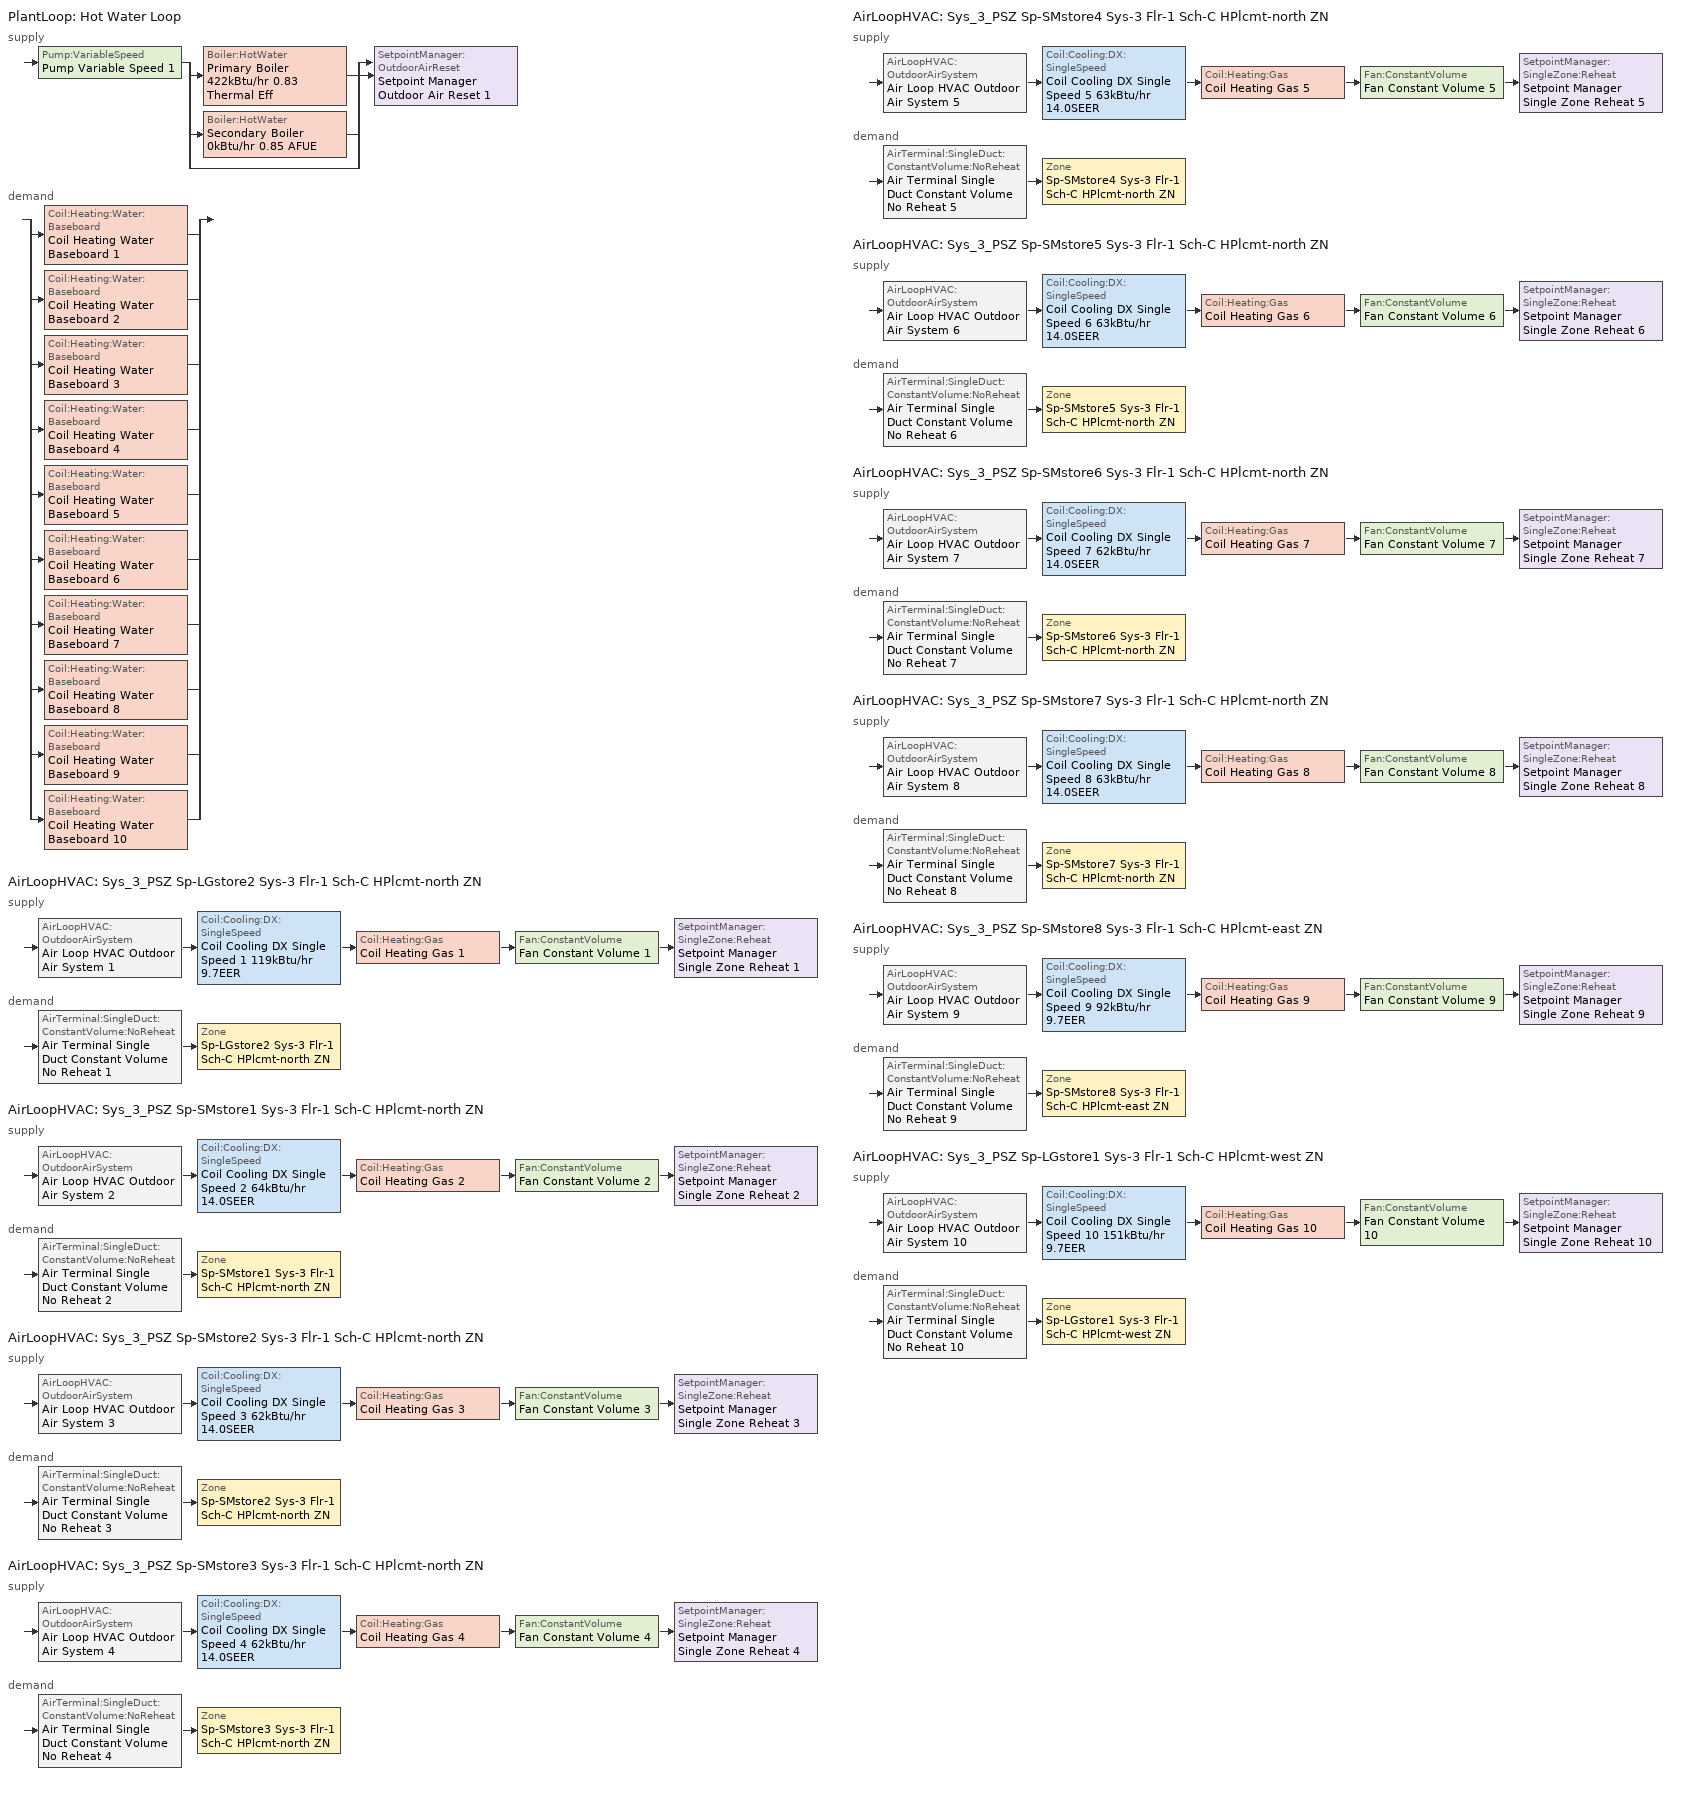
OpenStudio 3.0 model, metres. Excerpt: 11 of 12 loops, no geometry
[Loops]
PlantLoop 'Hot Water Loop'
 supply: Pump:VariableSpeed 'Pump Variable Speed 1' > split
  | Boiler:HotWater 'Primary Boiler 422kBtu/hr 0.83 Thermal Eff'
  | Boiler:HotWater 'Secondary Boiler 0kBtu/hr 0.85 AFUE'
  | bypass
  join > SetpointManager:OutdoorAirReset 'Setpoint Manager Outdoor Air Reset 1'
 demand: split
  | Coil:Heating:Water:Baseboard 'Coil Heating Water Baseboard 1'
  | Coil:Heating:Water:Baseboard 'Coil Heating Water Baseboard 2'
  | Coil:Heating:Water:Baseboard 'Coil Heating Water Baseboard 3'
  | Coil:Heating:Water:Baseboard 'Coil Heating Water Baseboard 4'
  | Coil:Heating:Water:Baseboard 'Coil Heating Water Baseboard 5'
  | Coil:Heating:Water:Baseboard 'Coil Heating Water Baseboard 6'
  | Coil:Heating:Water:Baseboard 'Coil Heating Water Baseboard 7'
  | Coil:Heating:Water:Baseboard 'Coil Heating Water Baseboard 8'
  | Coil:Heating:Water:Baseboard 'Coil Heating Water Baseboard 9'
  | Coil:Heating:Water:Baseboard 'Coil Heating Water Baseboard 10'
AirLoopHVAC 'Sys_3_PSZ Sp-LGstore2 Sys-3 Flr-1 Sch-C HPlcmt-north ZN'
 supply: AirLoopHVAC:OutdoorAirSystem 'Air Loop HVAC Outdoor Air System 1' > Coil:Cooling:DX:SingleSpeed 'Coil Cooling DX Single Speed 1 119kBtu/hr 9.7EER' > Coil:Heating:Gas 'Coil Heating Gas 1' > Fan:ConstantVolume 'Fan Constant Volume 1' > SetpointManager:SingleZone:Reheat 'Setpoint Manager Single Zone Reheat 1'
 demand: AirTerminal:SingleDuct:ConstantVolume:NoReheat 'Air Terminal Single Duct Constant Volume No Reheat 1' > Zone 'Sp-LGstore2 Sys-3 Flr-1 Sch-C HPlcmt-north ZN'
AirLoopHVAC 'Sys_3_PSZ Sp-SMstore1 Sys-3 Flr-1 Sch-C HPlcmt-north ZN'
 supply: AirLoopHVAC:OutdoorAirSystem 'Air Loop HVAC Outdoor Air System 2' > Coil:Cooling:DX:SingleSpeed 'Coil Cooling DX Single Speed 2 64kBtu/hr 14.0SEER' > Coil:Heating:Gas 'Coil Heating Gas 2' > Fan:ConstantVolume 'Fan Constant Volume 2' > SetpointManager:SingleZone:Reheat 'Setpoint Manager Single Zone Reheat 2'
 demand: AirTerminal:SingleDuct:ConstantVolume:NoReheat 'Air Terminal Single Duct Constant Volume No Reheat 2' > Zone 'Sp-SMstore1 Sys-3 Flr-1 Sch-C HPlcmt-north ZN'
AirLoopHVAC 'Sys_3_PSZ Sp-SMstore2 Sys-3 Flr-1 Sch-C HPlcmt-north ZN'
 supply: AirLoopHVAC:OutdoorAirSystem 'Air Loop HVAC Outdoor Air System 3' > Coil:Cooling:DX:SingleSpeed 'Coil Cooling DX Single Speed 3 62kBtu/hr 14.0SEER' > Coil:Heating:Gas 'Coil Heating Gas 3' > Fan:ConstantVolume 'Fan Constant Volume 3' > SetpointManager:SingleZone:Reheat 'Setpoint Manager Single Zone Reheat 3'
 demand: AirTerminal:SingleDuct:ConstantVolume:NoReheat 'Air Terminal Single Duct Constant Volume No Reheat 3' > Zone 'Sp-SMstore2 Sys-3 Flr-1 Sch-C HPlcmt-north ZN'
AirLoopHVAC 'Sys_3_PSZ Sp-SMstore3 Sys-3 Flr-1 Sch-C HPlcmt-north ZN'
 supply: AirLoopHVAC:OutdoorAirSystem 'Air Loop HVAC Outdoor Air System 4' > Coil:Cooling:DX:SingleSpeed 'Coil Cooling DX Single Speed 4 62kBtu/hr 14.0SEER' > Coil:Heating:Gas 'Coil Heating Gas 4' > Fan:ConstantVolume 'Fan Constant Volume 4' > SetpointManager:SingleZone:Reheat 'Setpoint Manager Single Zone Reheat 4'
 demand: AirTerminal:SingleDuct:ConstantVolume:NoReheat 'Air Terminal Single Duct Constant Volume No Reheat 4' > Zone 'Sp-SMstore3 Sys-3 Flr-1 Sch-C HPlcmt-north ZN'
AirLoopHVAC 'Sys_3_PSZ Sp-SMstore4 Sys-3 Flr-1 Sch-C HPlcmt-north ZN'
 supply: AirLoopHVAC:OutdoorAirSystem 'Air Loop HVAC Outdoor Air System 5' > Coil:Cooling:DX:SingleSpeed 'Coil Cooling DX Single Speed 5 63kBtu/hr 14.0SEER' > Coil:Heating:Gas 'Coil Heating Gas 5' > Fan:ConstantVolume 'Fan Constant Volume 5' > SetpointManager:SingleZone:Reheat 'Setpoint Manager Single Zone Reheat 5'
 demand: AirTerminal:SingleDuct:ConstantVolume:NoReheat 'Air Terminal Single Duct Constant Volume No Reheat 5' > Zone 'Sp-SMstore4 Sys-3 Flr-1 Sch-C HPlcmt-north ZN'
AirLoopHVAC 'Sys_3_PSZ Sp-SMstore5 Sys-3 Flr-1 Sch-C HPlcmt-north ZN'
 supply: AirLoopHVAC:OutdoorAirSystem 'Air Loop HVAC Outdoor Air System 6' > Coil:Cooling:DX:SingleSpeed 'Coil Cooling DX Single Speed 6 63kBtu/hr 14.0SEER' > Coil:Heating:Gas 'Coil Heating Gas 6' > Fan:ConstantVolume 'Fan Constant Volume 6' > SetpointManager:SingleZone:Reheat 'Setpoint Manager Single Zone Reheat 6'
 demand: AirTerminal:SingleDuct:ConstantVolume:NoReheat 'Air Terminal Single Duct Constant Volume No Reheat 6' > Zone 'Sp-SMstore5 Sys-3 Flr-1 Sch-C HPlcmt-north ZN'
AirLoopHVAC 'Sys_3_PSZ Sp-SMstore6 Sys-3 Flr-1 Sch-C HPlcmt-north ZN'
 supply: AirLoopHVAC:OutdoorAirSystem 'Air Loop HVAC Outdoor Air System 7' > Coil:Cooling:DX:SingleSpeed 'Coil Cooling DX Single Speed 7 62kBtu/hr 14.0SEER' > Coil:Heating:Gas 'Coil Heating Gas 7' > Fan:ConstantVolume 'Fan Constant Volume 7' > SetpointManager:SingleZone:Reheat 'Setpoint Manager Single Zone Reheat 7'
 demand: AirTerminal:SingleDuct:ConstantVolume:NoReheat 'Air Terminal Single Duct Constant Volume No Reheat 7' > Zone 'Sp-SMstore6 Sys-3 Flr-1 Sch-C HPlcmt-north ZN'
AirLoopHVAC 'Sys_3_PSZ Sp-SMstore7 Sys-3 Flr-1 Sch-C HPlcmt-north ZN'
 supply: AirLoopHVAC:OutdoorAirSystem 'Air Loop HVAC Outdoor Air System 8' > Coil:Cooling:DX:SingleSpeed 'Coil Cooling DX Single Speed 8 63kBtu/hr 14.0SEER' > Coil:Heating:Gas 'Coil Heating Gas 8' > Fan:ConstantVolume 'Fan Constant Volume 8' > SetpointManager:SingleZone:Reheat 'Setpoint Manager Single Zone Reheat 8'
 demand: AirTerminal:SingleDuct:ConstantVolume:NoReheat 'Air Terminal Single Duct Constant Volume No Reheat 8' > Zone 'Sp-SMstore7 Sys-3 Flr-1 Sch-C HPlcmt-north ZN'
AirLoopHVAC 'Sys_3_PSZ Sp-SMstore8 Sys-3 Flr-1 Sch-C HPlcmt-east ZN'
 supply: AirLoopHVAC:OutdoorAirSystem 'Air Loop HVAC Outdoor Air System 9' > Coil:Cooling:DX:SingleSpeed 'Coil Cooling DX Single Speed 9 92kBtu/hr 9.7EER' > Coil:Heating:Gas 'Coil Heating Gas 9' > Fan:ConstantVolume 'Fan Constant Volume 9' > SetpointManager:SingleZone:Reheat 'Setpoint Manager Single Zone Reheat 9'
 demand: AirTerminal:SingleDuct:ConstantVolume:NoReheat 'Air Terminal Single Duct Constant Volume No Reheat 9' > Zone 'Sp-SMstore8 Sys-3 Flr-1 Sch-C HPlcmt-east ZN'
AirLoopHVAC 'Sys_3_PSZ Sp-LGstore1 Sys-3 Flr-1 Sch-C HPlcmt-west ZN'
 supply: AirLoopHVAC:OutdoorAirSystem 'Air Loop HVAC Outdoor Air System 10' > Coil:Cooling:DX:SingleSpeed 'Coil Cooling DX Single Speed 10 151kBtu/hr 9.7EER' > Coil:Heating:Gas 'Coil Heating Gas 10' > Fan:ConstantVolume 'Fan Constant Volume 10' > SetpointManager:SingleZone:Reheat 'Setpoint Manager Single Zone Reheat 10'
 demand: AirTerminal:SingleDuct:ConstantVolume:NoReheat 'Air Terminal Single Duct Constant Volume No Reheat 10' > Zone 'Sp-LGstore1 Sys-3 Flr-1 Sch-C HPlcmt-west ZN'
[Sizing:Zone] Zone Cooling Design Supply Air Temperature Input Method=SupplyAirTemperature; Zone Cooling Design Supply Air Temperature {C}=13; Zone Cooling Design Supply Air Temperature Difference {deltaC}=11.11; Zone Heating Design Supply Air Temperature Input Method=SupplyAirTemperature; Zone Heating Design Supply Air Temperature {C}=43; Zone Heating Design Supply Air Temperature Difference {deltaC}=11.11; Zone Cooling Design Supply Air Humidity Ratio {kg-H2O/kg-air}=0.0085; Zone Heating Design Supply Air Humidity Ratio {kg-H2O/kg-air}=0.008; Zone Heating Sizing Factor=1.3; Zone Cooling Sizing Factor=1.1; Cooling Design Air Flow Method=DesignDay; Heating Design Air Flow Method=DesignDay; Account for Dedicated Outdoor Air System=No; Dedicated Outdoor Air System Control Strategy=NeutralSupplyAir; Dedicated Outdoor Air Low Setpoint Temperature for Design {C}=autosize; Dedicated Outdoor Air High Setpoint Temperature for Design {C}=autosize
Sp-LGstore2 Sys-3 Flr-1 Sch-C HPlcmt-north ZN; Sp-SMstore1 Sys-3 Flr-1 Sch-C HPlcmt-north ZN; Sp-SMstore2 Sys-3 Flr-1 Sch-C HPlcmt-north ZN; Sp-SMstore3 Sys-3 Flr-1 Sch-C HPlcmt-north ZN; Sp-SMstore4 Sys-3 Flr-1 Sch-C HPlcmt-north ZN; Sp-SMstore5 Sys-3 Flr-1 Sch-C HPlcmt-north ZN; Sp-SMstore6 Sys-3 Flr-1 Sch-C HPlcmt-north ZN; Sp-SMstore7 Sys-3 Flr-1 Sch-C HPlcmt-north ZN; Sp-SMstore8 Sys-3 Flr-1 Sch-C HPlcmt-east ZN; Sp-LGstore1 Sys-3 Flr-1 Sch-C HPlcmt-west ZN
[Zone equipment]
Sp-LGstore2 Sys-3 Flr-1 Sch-C HPlcmt-north ZN: Air Terminal Single Duct Constant Volume No Reheat 1, Zone HVAC Baseboard Convective Water 1
Sp-SMstore1 Sys-3 Flr-1 Sch-C HPlcmt-north ZN: Air Terminal Single Duct Constant Volume No Reheat 2, Zone HVAC Baseboard Convective Water 2
Sp-SMstore2 Sys-3 Flr-1 Sch-C HPlcmt-north ZN: Air Terminal Single Duct Constant Volume No Reheat 3, Zone HVAC Baseboard Convective Water 3
Sp-SMstore3 Sys-3 Flr-1 Sch-C HPlcmt-north ZN: Air Terminal Single Duct Constant Volume No Reheat 4, Zone HVAC Baseboard Convective Water 4
Sp-SMstore4 Sys-3 Flr-1 Sch-C HPlcmt-north ZN: Air Terminal Single Duct Constant Volume No Reheat 5, Zone HVAC Baseboard Convective Water 5
Sp-SMstore5 Sys-3 Flr-1 Sch-C HPlcmt-north ZN: Air Terminal Single Duct Constant Volume No Reheat 6, Zone HVAC Baseboard Convective Water 6
Sp-SMstore6 Sys-3 Flr-1 Sch-C HPlcmt-north ZN: Air Terminal Single Duct Constant Volume No Reheat 7, Zone HVAC Baseboard Convective Water 7
Sp-SMstore7 Sys-3 Flr-1 Sch-C HPlcmt-north ZN: Air Terminal Single Duct Constant Volume No Reheat 8, Zone HVAC Baseboard Convective Water 8
Sp-SMstore8 Sys-3 Flr-1 Sch-C HPlcmt-east ZN: Air Terminal Single Duct Constant Volume No Reheat 9, Zone HVAC Baseboard Convective Water 9
Sp-LGstore1 Sys-3 Flr-1 Sch-C HPlcmt-west ZN: Air Terminal Single Duct Constant Volume No Reheat 10, Zone HVAC Baseboard Convective Water 10
[PlantLoop]
Hot Water Loop: Fluid Type=Water; Glycol Concentration=0; Plant Loop Volume {m3}=Autocalculate; Load Distribution Scheme=Optimal
[Sizing:Plant]
Hot Water Loop: Loop Type=Heating; Design Loop Exit Temperature {C}=82; Loop Design Temperature Difference {deltaC}=16; Sizing Option=NonCoincident; Zone Timesteps in Averaging Window=1; Coincident Sizing Factor Mode=None
[Pump:VariableSpeed]
Pump Variable Speed 1: Motor Efficiency=0.855; Pump Control Type=Intermittent; Skin Loss Radiative Fraction=0.5; Design Power Sizing Method=PowerPerFlowPerPressure; Design Electric Power per Unit Flow Rate {W/(m3/s)}=348701.1; Design Shaft Power per Unit Flow Rate per Unit Head {W-s/m3-Pa}=1.28205; Design Minimum Flow Rate Fraction=0
[Boiler:HotWater] Fuel Type=NaturalGas; Normalized Boiler Efficiency Curve=BOILER-EFFFPLR-NECB2011; Water Outlet Upper Temperature Limit {C}=99; Boiler Flow Mode=ConstantFlow; Parasitic Electric Load {W}=0; Sizing Factor=1
Name | Nominal Capacity {W} | Nominal Thermal Efficiency
Primary Boiler 422kBtu/hr 0.83 Thermal Eff | 123706 | 0.83
Secondary Boiler 0kBtu/hr 0.85 AFUE | 0.001 | 0.85
[SetpointManager:OutdoorAirReset]
Setpoint Manager Outdoor Air Reset 1: Control Variable=Temperature; Setpoint at Outdoor Low Temperature {C}=82; Outdoor Low Temperature {C}=-16; Setpoint at Outdoor High Temperature {C}=60; Outdoor High Temperature {C}=0
[AirLoopHVAC] Design Supply Air Flow Rate {m3/s}=AutoSize
Name | Availability Schedule
Sys_3_PSZ Sp-LGstore2 Sys-3 Flr-1 Sch-C HPlcmt-north ZN | Sys_3_PSZ Sp-LGstore2 Sys-3 Flr-1 Sch-C HPlcmt-north ZN Occ Sch
Sys_3_PSZ Sp-SMstore1 Sys-3 Flr-1 Sch-C HPlcmt-north ZN | Sys_3_PSZ Sp-SMstore1 Sys-3 Flr-1 Sch-C HPlcmt-north ZN Occ Sch
Sys_3_PSZ Sp-SMstore2 Sys-3 Flr-1 Sch-C HPlcmt-north ZN | Sys_3_PSZ Sp-SMstore2 Sys-3 Flr-1 Sch-C HPlcmt-north ZN Occ Sch
Sys_3_PSZ Sp-SMstore3 Sys-3 Flr-1 Sch-C HPlcmt-north ZN | Sys_3_PSZ Sp-SMstore3 Sys-3 Flr-1 Sch-C HPlcmt-north ZN Occ Sch
Sys_3_PSZ Sp-SMstore4 Sys-3 Flr-1 Sch-C HPlcmt-north ZN | Sys_3_PSZ Sp-SMstore4 Sys-3 Flr-1 Sch-C HPlcmt-north ZN Occ Sch
Sys_3_PSZ Sp-SMstore5 Sys-3 Flr-1 Sch-C HPlcmt-north ZN | Sys_3_PSZ Sp-SMstore5 Sys-3 Flr-1 Sch-C HPlcmt-north ZN Occ Sch
Sys_3_PSZ Sp-SMstore6 Sys-3 Flr-1 Sch-C HPlcmt-north ZN | Sys_3_PSZ Sp-SMstore6 Sys-3 Flr-1 Sch-C HPlcmt-north ZN Occ Sch
Sys_3_PSZ Sp-SMstore7 Sys-3 Flr-1 Sch-C HPlcmt-north ZN | Sys_3_PSZ Sp-SMstore7 Sys-3 Flr-1 Sch-C HPlcmt-north ZN Occ Sch
Sys_3_PSZ Sp-SMstore8 Sys-3 Flr-1 Sch-C HPlcmt-east ZN | Sys_3_PSZ Sp-SMstore8 Sys-3 Flr-1 Sch-C HPlcmt-east ZN Occ Sch
Sys_3_PSZ Sp-LGstore1 Sys-3 Flr-1 Sch-C HPlcmt-west ZN | Sys_3_PSZ Sp-LGstore1 Sys-3 Flr-1 Sch-C HPlcmt-west ZN Occ Sch
[Sizing:System] Type of Load to Size On=Sensible; Design Outdoor Air Flow Rate {m3/s}=Autosize; Central Heating Maximum System Air Flow Ratio=1; Preheat Design Temperature {C}=7; Preheat Design Humidity Ratio {kg-H2O/kg-Air}=0.008; Precool Design Temperature {C}=13; Precool Design Humidity Ratio {kg-H2O/kg-Air}=0.008; Central Cooling Design Supply Air Temperature {C}=13; Central Heating Design Supply Air Temperature {C}=43; Sizing Option=NonCoincident; 100% Outdoor Air in Cooling=No; 100% Outdoor Air in Heating=No; Central Cooling Design Supply Air Humidity Ratio {kg-H2O/kg-Air}=0.0085; Central Heating Design Supply Air Humidity Ratio {kg-H2O/kg-Air}=0.008; Cooling Design Air Flow Method=DesignDay; Cooling Design Air Flow Rate {m3/s}=0; Heating Design Air Flow Method=DesignDay; Heating Design Air Flow Rate {m3/s}=0; System Outdoor Air Method=ZoneSum; Zone Maximum Outdoor Air Fraction=1; Cooling Supply Air Flow Rate Per Floor Area {m3/s-m2}=0.00996765; Cooling Fraction of Autosized Cooling Supply Air Flow Rate=1; Cooling Supply Air Flow Rate Per Unit Cooling Capacity {m3/s-W}=3.94755e-05; Heating Supply Air Flow Rate Per Floor Area {m3/s-m2}=0.00996765; Heating Fraction of Autosized Heating Supply Air Flow Rate=1; Heating Fraction of Autosized Cooling Supply Air Flow Rate=1; Heating Supply Air Flow Rate Per Unit Heating Capacity {m3/s-W}=3.15882e-05; Cooling Design Capacity Method=CoolingDesignCapacity; Cooling Design Capacity {W}=autosize; Cooling Design Capacity Per Floor Area {W/m2}=234.7; Fraction of Autosized Cooling Design Capacity=1; Heating Design Capacity Method=HeatingDesignCapacity; Heating Design Capacity {W}=autosize; Heating Design Capacity Per Floor Area {W/m2}=157; Fraction of Autosized Heating Design Capacity=1; Central Cooling Capacity Control Method=OnOff
Sys_3_PSZ Sp-LGstore2 Sys-3 Flr-1 Sch-C HPlcmt-north ZN; Sys_3_PSZ Sp-SMstore1 Sys-3 Flr-1 Sch-C HPlcmt-north ZN; Sys_3_PSZ Sp-SMstore2 Sys-3 Flr-1 Sch-C HPlcmt-north ZN; Sys_3_PSZ Sp-SMstore3 Sys-3 Flr-1 Sch-C HPlcmt-north ZN; Sys_3_PSZ Sp-SMstore4 Sys-3 Flr-1 Sch-C HPlcmt-north ZN; Sys_3_PSZ Sp-SMstore5 Sys-3 Flr-1 Sch-C HPlcmt-north ZN; Sys_3_PSZ Sp-SMstore6 Sys-3 Flr-1 Sch-C HPlcmt-north ZN; Sys_3_PSZ Sp-SMstore7 Sys-3 Flr-1 Sch-C HPlcmt-north ZN; Sys_3_PSZ Sp-SMstore8 Sys-3 Flr-1 Sch-C HPlcmt-east ZN; Sys_3_PSZ Sp-LGstore1 Sys-3 Flr-1 Sch-C HPlcmt-west ZN
[Fan:ConstantVolume] Availability Schedule=Always On Discrete; Fan Total Efficiency=0.39975; Pressure Rise {Pa}=640; Maximum Flow Rate {m3/s}=AutoSize; Motor Efficiency=0.615
Fan Constant Volume 1; Fan Constant Volume 2; Fan Constant Volume 3; Fan Constant Volume 4; Fan Constant Volume 5; Fan Constant Volume 6; Fan Constant Volume 7; Fan Constant Volume 8; Fan Constant Volume 9; Fan Constant Volume 10
[Coil:Heating:Gas] Availability Schedule=Always On Discrete; Gas Burner Efficiency=0.924; Nominal Capacity {W}=AutoSize; Parasitic Electric Load {W}=0; Part Load Fraction Correlation Curve=FURNACE-EFFPLR-NECB2011; Parasitic Gas Load {W}=0
Coil Heating Gas 1; Coil Heating Gas 2; Coil Heating Gas 3; Coil Heating Gas 4; Coil Heating Gas 5; Coil Heating Gas 6; Coil Heating Gas 7; Coil Heating Gas 8; Coil Heating Gas 9; Coil Heating Gas 10
[Coil:Cooling:DX:SingleSpeed] Availability Schedule=Always On Discrete; Rated Total Cooling Capacity {W}=autosize; Rated Sensible Heat Ratio=autosize; Rated Air Flow Rate {m3/s}=autosize; Rated Evaporator Fan Power Per Volume Flow Rate {W/(m3/s)}=773.3; Total Cooling Capacity Function of Temperature Curve=DXCOOL-NECB2011-REF-CAPFT; Total Cooling Capacity Function of Flow Fraction Curve=DXCOOL-NECB2011-REF-CAPFFLOW; Energy Input Ratio Function of Temperature Curve=DXCOOL-NECB2011-REF-COOLEIRFT; Energy Input Ratio Function of Flow Fraction Curve=DXCOOL-NECB2011-REF-COOLEIRFFLOW; Part Load Fraction Correlation Curve=DXCOOL-NECB2011-REF-COOLPLFFPLR; Condenser Type=AirCooled; Evaporative Condenser Effectiveness=0; Evaporative Condenser Air Flow Rate {m3/s}=Autosize; Evaporative Condenser Pump Rated Power Consumption {W}=Autosize; Crankcase Heater Capacity {W}=0; Maximum Outdoor Dry-Bulb Temperature for Crankcase Heater Operation {C}=0; Basin Heater Capacity {W/K}=0; Basin Heater Setpoint Temperature {C}=10
Name | Rated COP {W/W}
Coil Cooling DX Single Speed 1 119kBtu/hr 9.7EER; Coil Cooling DX Single Speed 9 92kBtu/hr 9.7EER; Coil Cooling DX Single Speed 10 151kBtu/hr 9.7EER | 3.36599
Coil Cooling DX Single Speed 2 64kBtu/hr 14.0SEER; Coil Cooling DX Single Speed 3 62kBtu/hr 14.0SEER; Coil Cooling DX Single Speed 4 62kBtu/hr 14.0SEER; Coil Cooling DX Single Speed 5 63kBtu/hr 14.0SEER; Coil Cooling DX Single Speed 6 63kBtu/hr 14.0SEER; Coil Cooling DX Single Speed 7 62kBtu/hr 14.0SEER; Coil Cooling DX Single Speed 8 63kBtu/hr 14.0SEER | 4.11713
[Controller:OutdoorAir] Minimum Outdoor Air Flow Rate {m3/s}=autosize; Maximum Outdoor Air Flow Rate {m3/s}=Autosize; Economizer Control Action Type=ModulateFlow; Lockout Type=NoLockout; Minimum Limit Type=FixedMinimum; High Humidity Control=No; Heat Recovery Bypass Control Type=BypassWhenWithinEconomizerLimits
Name | Economizer Control Type | Minimum Outdoor Air Schedule | Controller Mechanical Ventilation | Economizer Maximum Limit Dry-Bulb Temperature {C} | Economizer Maximum Limit Enthalpy {J/kg} | Economizer Minimum Limit Dry-Bulb Temperature {C}
Controller Outdoor Air 1 | DifferentialEnthalpy | Sys_3_PSZ Sp-LGstore2 Sys-3 Flr-1 Sch-C HPlcmt-north ZN Occ Sch | Controller Mechanical Ventilation 1
Controller Outdoor Air 2 | NoEconomizer | Sys_3_PSZ Sp-SMstore1 Sys-3 Flr-1 Sch-C HPlcmt-north ZN Occ Sch | Controller Mechanical Ventilation 2 | 28 | 64000 | -100
Controller Outdoor Air 3 | NoEconomizer | Sys_3_PSZ Sp-SMstore2 Sys-3 Flr-1 Sch-C HPlcmt-north ZN Occ Sch | Controller Mechanical Ventilation 3 | 28 | 64000 | -100
Controller Outdoor Air 4 | NoEconomizer | Sys_3_PSZ Sp-SMstore3 Sys-3 Flr-1 Sch-C HPlcmt-north ZN Occ Sch | Controller Mechanical Ventilation 4 | 28 | 64000 | -100
Controller Outdoor Air 5 | NoEconomizer | Sys_3_PSZ Sp-SMstore4 Sys-3 Flr-1 Sch-C HPlcmt-north ZN Occ Sch | Controller Mechanical Ventilation 5 | 28 | 64000 | -100
Controller Outdoor Air 6 | NoEconomizer | Sys_3_PSZ Sp-SMstore5 Sys-3 Flr-1 Sch-C HPlcmt-north ZN Occ Sch | Controller Mechanical Ventilation 6 | 28 | 64000 | -100
Controller Outdoor Air 7 | NoEconomizer | Sys_3_PSZ Sp-SMstore6 Sys-3 Flr-1 Sch-C HPlcmt-north ZN Occ Sch | Controller Mechanical Ventilation 7 | 28 | 64000 | -100
Controller Outdoor Air 8 | NoEconomizer | Sys_3_PSZ Sp-SMstore7 Sys-3 Flr-1 Sch-C HPlcmt-north ZN Occ Sch | Controller Mechanical Ventilation 8 | 28 | 64000 | -100
Controller Outdoor Air 9 | DifferentialEnthalpy | Sys_3_PSZ Sp-SMstore8 Sys-3 Flr-1 Sch-C HPlcmt-east ZN Occ Sch | Controller Mechanical Ventilation 9
Controller Outdoor Air 10 | DifferentialEnthalpy | Sys_3_PSZ Sp-LGstore1 Sys-3 Flr-1 Sch-C HPlcmt-west ZN Occ Sch | Controller Mechanical Ventilation 10
[Controller:MechanicalVentilation] Availability Schedule=Always On Discrete; System Outdoor Air Method=ZoneSum
Controller Mechanical Ventilation 1; Controller Mechanical Ventilation 2; Controller Mechanical Ventilation 3; Controller Mechanical Ventilation 4; Controller Mechanical Ventilation 5; Controller Mechanical Ventilation 6; Controller Mechanical Ventilation 7; Controller Mechanical Ventilation 8; Controller Mechanical Ventilation 9; Controller Mechanical Ventilation 10
[AirLoopHVAC:OutdoorAirSystem]
Name | Controller
Air Loop HVAC Outdoor Air System 1 | Controller Outdoor Air 1
Air Loop HVAC Outdoor Air System 2 | Controller Outdoor Air 2
Air Loop HVAC Outdoor Air System 3 | Controller Outdoor Air 3
Air Loop HVAC Outdoor Air System 4 | Controller Outdoor Air 4
Air Loop HVAC Outdoor Air System 5 | Controller Outdoor Air 5
Air Loop HVAC Outdoor Air System 6 | Controller Outdoor Air 6
Air Loop HVAC Outdoor Air System 7 | Controller Outdoor Air 7
Air Loop HVAC Outdoor Air System 8 | Controller Outdoor Air 8
Air Loop HVAC Outdoor Air System 9 | Controller Outdoor Air 9
Air Loop HVAC Outdoor Air System 10 | Controller Outdoor Air 10
[SetpointManager:SingleZone:Reheat] Minimum Supply Air Temperature {C}=13; Maximum Supply Air Temperature {C}=43
Name | Control Zone
Setpoint Manager Single Zone Reheat 1 | Sp-LGstore2 Sys-3 Flr-1 Sch-C HPlcmt-north ZN
Setpoint Manager Single Zone Reheat 2 | Sp-SMstore1 Sys-3 Flr-1 Sch-C HPlcmt-north ZN
Setpoint Manager Single Zone Reheat 3 | Sp-SMstore2 Sys-3 Flr-1 Sch-C HPlcmt-north ZN
Setpoint Manager Single Zone Reheat 4 | Sp-SMstore3 Sys-3 Flr-1 Sch-C HPlcmt-north ZN
Setpoint Manager Single Zone Reheat 5 | Sp-SMstore4 Sys-3 Flr-1 Sch-C HPlcmt-north ZN
Setpoint Manager Single Zone Reheat 6 | Sp-SMstore5 Sys-3 Flr-1 Sch-C HPlcmt-north ZN
Setpoint Manager Single Zone Reheat 7 | Sp-SMstore6 Sys-3 Flr-1 Sch-C HPlcmt-north ZN
Setpoint Manager Single Zone Reheat 8 | Sp-SMstore7 Sys-3 Flr-1 Sch-C HPlcmt-north ZN
Setpoint Manager Single Zone Reheat 9 | Sp-SMstore8 Sys-3 Flr-1 Sch-C HPlcmt-east ZN
Setpoint Manager Single Zone Reheat 10 | Sp-LGstore1 Sys-3 Flr-1 Sch-C HPlcmt-west ZN
[AirTerminal:SingleDuct:ConstantVolume:NoReheat] Availability Schedule=Always On Discrete; Maximum Air Flow Rate {m3/s}=AutoSize
Air Terminal Single Duct Constant Volume No Reheat 1; Air Terminal Single Duct Constant Volume No Reheat 2; Air Terminal Single Duct Constant Volume No Reheat 3; Air Terminal Single Duct Constant Volume No Reheat 4; Air Terminal Single Duct Constant Volume No Reheat 5; Air Terminal Single Duct Constant Volume No Reheat 6; Air Terminal Single Duct Constant Volume No Reheat 7; Air Terminal Single Duct Constant Volume No Reheat 8; Air Terminal Single Duct Constant Volume No Reheat 9; Air Terminal Single Duct Constant Volume No Reheat 10
[Coil:Heating:Water:Baseboard] Heating Design Capacity Method=HeatingDesignCapacity; Heating Design Capacity {W}=autosize; Heating Design Capacity Per Floor Area {W/m2}=0; Fraction of Autosized Heating Design Capacity=0.8
Coil Heating Water Baseboard 1; Coil Heating Water Baseboard 2; Coil Heating Water Baseboard 3; Coil Heating Water Baseboard 4; Coil Heating Water Baseboard 5; Coil Heating Water Baseboard 6; Coil Heating Water Baseboard 7; Coil Heating Water Baseboard 8; Coil Heating Water Baseboard 9; Coil Heating Water Baseboard 10
[ZoneHVAC:Baseboard:Convective:Water] Availability Schedule=Always On Discrete
Name | Heating Coil
Zone HVAC Baseboard Convective Water 1 | Coil Heating Water Baseboard 1
Zone HVAC Baseboard Convective Water 2 | Coil Heating Water Baseboard 2
Zone HVAC Baseboard Convective Water 3 | Coil Heating Water Baseboard 3
Zone HVAC Baseboard Convective Water 4 | Coil Heating Water Baseboard 4
Zone HVAC Baseboard Convective Water 5 | Coil Heating Water Baseboard 5
Zone HVAC Baseboard Convective Water 6 | Coil Heating Water Baseboard 6
Zone HVAC Baseboard Convective Water 7 | Coil Heating Water Baseboard 7
Zone HVAC Baseboard Convective Water 8 | Coil Heating Water Baseboard 8
Zone HVAC Baseboard Convective Water 9 | Coil Heating Water Baseboard 9
Zone HVAC Baseboard Convective Water 10 | Coil Heating Water Baseboard 10
[Schedule:Constant]
Always On Discrete: Value=1
[Schedule:Ruleset]
Name | Default Day Schedule | Summer Design Day Schedule | Winter Design Day Schedule
Sys_3_PSZ Sp-LGstore1 Sys-3 Flr-1 Sch-C HPlcmt-west ZN Occ Sch | Sys_3_PSZ Sp-LGstore1 Sys-3 Flr-1 Sch-C HPlcmt-west ZN Occ Sch Default | Sys_3_PSZ Sp-LGstore1 Sys-3 Flr-1 Sch-C HPlcmt-west ZN Occ Sch Summer Design Day | Sys_3_PSZ Sp-LGstore1 Sys-3 Flr-1 Sch-C HPlcmt-west ZN Occ Sch Winter Design Day
Sys_3_PSZ Sp-LGstore2 Sys-3 Flr-1 Sch-C HPlcmt-north ZN Occ Sch | Sys_3_PSZ Sp-LGstore2 Sys-3 Flr-1 Sch-C HPlcmt-north ZN Occ Sch Default | Sys_3_PSZ Sp-LGstore2 Sys-3 Flr-1 Sch-C HPlcmt-north ZN Occ Sch Summer Design Day | Sys_3_PSZ Sp-LGstore2 Sys-3 Flr-1 Sch-C HPlcmt-north ZN Occ Sch Winter Design Day
Sys_3_PSZ Sp-SMstore1 Sys-3 Flr-1 Sch-C HPlcmt-north ZN Occ Sch | Sys_3_PSZ Sp-SMstore1 Sys-3 Flr-1 Sch-C HPlcmt-north ZN Occ Sch Default | Sys_3_PSZ Sp-SMstore1 Sys-3 Flr-1 Sch-C HPlcmt-north ZN Occ Sch Summer Design Day | Sys_3_PSZ Sp-SMstore1 Sys-3 Flr-1 Sch-C HPlcmt-north ZN Occ Sch Winter Design Day
Sys_3_PSZ Sp-SMstore2 Sys-3 Flr-1 Sch-C HPlcmt-north ZN Occ Sch | Sys_3_PSZ Sp-SMstore2 Sys-3 Flr-1 Sch-C HPlcmt-north ZN Occ Sch Default | Sys_3_PSZ Sp-SMstore2 Sys-3 Flr-1 Sch-C HPlcmt-north ZN Occ Sch Summer Design Day | Sys_3_PSZ Sp-SMstore2 Sys-3 Flr-1 Sch-C HPlcmt-north ZN Occ Sch Winter Design Day
Sys_3_PSZ Sp-SMstore3 Sys-3 Flr-1 Sch-C HPlcmt-north ZN Occ Sch | Sys_3_PSZ Sp-SMstore3 Sys-3 Flr-1 Sch-C HPlcmt-north ZN Occ Sch Default | Sys_3_PSZ Sp-SMstore3 Sys-3 Flr-1 Sch-C HPlcmt-north ZN Occ Sch Summer Design Day | Sys_3_PSZ Sp-SMstore3 Sys-3 Flr-1 Sch-C HPlcmt-north ZN Occ Sch Winter Design Day
Sys_3_PSZ Sp-SMstore4 Sys-3 Flr-1 Sch-C HPlcmt-north ZN Occ Sch | Sys_3_PSZ Sp-SMstore4 Sys-3 Flr-1 Sch-C HPlcmt-north ZN Occ Sch Default | Sys_3_PSZ Sp-SMstore4 Sys-3 Flr-1 Sch-C HPlcmt-north ZN Occ Sch Summer Design Day | Sys_3_PSZ Sp-SMstore4 Sys-3 Flr-1 Sch-C HPlcmt-north ZN Occ Sch Winter Design Day
Sys_3_PSZ Sp-SMstore5 Sys-3 Flr-1 Sch-C HPlcmt-north ZN Occ Sch | Sys_3_PSZ Sp-SMstore5 Sys-3 Flr-1 Sch-C HPlcmt-north ZN Occ Sch Default | Sys_3_PSZ Sp-SMstore5 Sys-3 Flr-1 Sch-C HPlcmt-north ZN Occ Sch Summer Design Day | Sys_3_PSZ Sp-SMstore5 Sys-3 Flr-1 Sch-C HPlcmt-north ZN Occ Sch Winter Design Day
Sys_3_PSZ Sp-SMstore6 Sys-3 Flr-1 Sch-C HPlcmt-north ZN Occ Sch | Sys_3_PSZ Sp-SMstore6 Sys-3 Flr-1 Sch-C HPlcmt-north ZN Occ Sch Default | Sys_3_PSZ Sp-SMstore6 Sys-3 Flr-1 Sch-C HPlcmt-north ZN Occ Sch Summer Design Day | Sys_3_PSZ Sp-SMstore6 Sys-3 Flr-1 Sch-C HPlcmt-north ZN Occ Sch Winter Design Day
Sys_3_PSZ Sp-SMstore7 Sys-3 Flr-1 Sch-C HPlcmt-north ZN Occ Sch | Sys_3_PSZ Sp-SMstore7 Sys-3 Flr-1 Sch-C HPlcmt-north ZN Occ Sch Default | Sys_3_PSZ Sp-SMstore7 Sys-3 Flr-1 Sch-C HPlcmt-north ZN Occ Sch Summer Design Day | Sys_3_PSZ Sp-SMstore7 Sys-3 Flr-1 Sch-C HPlcmt-north ZN Occ Sch Winter Design Day
Sys_3_PSZ Sp-SMstore8 Sys-3 Flr-1 Sch-C HPlcmt-east ZN Occ Sch | Sys_3_PSZ Sp-SMstore8 Sys-3 Flr-1 Sch-C HPlcmt-east ZN Occ Sch Default | Sys_3_PSZ Sp-SMstore8 Sys-3 Flr-1 Sch-C HPlcmt-east ZN Occ Sch Summer Design Day | Sys_3_PSZ Sp-SMstore8 Sys-3 Flr-1 Sch-C HPlcmt-east ZN Occ Sch Winter Design Day
[Schedule:Day]
Sys_3_PSZ Sp-LGstore1 Sys-3 Flr-1 Sch-C HPlcmt-west ZN Occ Sch Default; Sys_3_PSZ Sp-LGstore2 Sys-3 Flr-1 Sch-C HPlcmt-north ZN Occ Sch Default; Sys_3_PSZ Sp-SMstore1 Sys-3 Flr-1 Sch-C HPlcmt-north ZN Occ Sch Default; Sys_3_PSZ Sp-SMstore2 Sys-3 Flr-1 Sch-C HPlcmt-north ZN Occ Sch Default; Sys_3_PSZ Sp-SMstore3 Sys-3 Flr-1 Sch-C HPlcmt-north ZN Occ Sch Default; Sys_3_PSZ Sp-SMstore4 Sys-3 Flr-1 Sch-C HPlcmt-north ZN Occ Sch Default; Sys_3_PSZ Sp-SMstore5 Sys-3 Flr-1 Sch-C HPlcmt-north ZN Occ Sch Default; Sys_3_PSZ Sp-SMstore6 Sys-3 Flr-1 Sch-C HPlcmt-north ZN Occ Sch Default; Sys_3_PSZ Sp-SMstore7 Sys-3 Flr-1 Sch-C HPlcmt-north ZN Occ Sch Default; Sys_3_PSZ Sp-SMstore8 Sys-3 Flr-1 Sch-C HPlcmt-east ZN Occ Sch Default: 9, 0, 0, 21, 0, 1, 24, 0, 0
Sys_3_PSZ Sp-LGstore1 Sys-3 Flr-1 Sch-C HPlcmt-west ZN Occ Sch Winter Design Day; Sys_3_PSZ Sp-LGstore1 Sys-3 Flr-1 Sch-C HPlcmt-west ZN Occ Sch Summer Design Day; Sys_3_PSZ Sp-LGstore2 Sys-3 Flr-1 Sch-C HPlcmt-north ZN Occ Sch Winter Design Day; Sys_3_PSZ Sp-LGstore2 Sys-3 Flr-1 Sch-C HPlcmt-north ZN Occ Sch Summer Design Day; Sys_3_PSZ Sp-SMstore1 Sys-3 Flr-1 Sch-C HPlcmt-north ZN Occ Sch Winter Design Day; Sys_3_PSZ Sp-SMstore1 Sys-3 Flr-1 Sch-C HPlcmt-north ZN Occ Sch Summer Design Day; Sys_3_PSZ Sp-SMstore2 Sys-3 Flr-1 Sch-C HPlcmt-north ZN Occ Sch Winter Design Day; Sys_3_PSZ Sp-SMstore2 Sys-3 Flr-1 Sch-C HPlcmt-north ZN Occ Sch Summer Design Day; Sys_3_PSZ Sp-SMstore3 Sys-3 Flr-1 Sch-C HPlcmt-north ZN Occ Sch Winter Design Day; Sys_3_PSZ Sp-SMstore3 Sys-3 Flr-1 Sch-C HPlcmt-north ZN Occ Sch Summer Design Day; Sys_3_PSZ Sp-SMstore4 Sys-3 Flr-1 Sch-C HPlcmt-north ZN Occ Sch Winter Design Day; Sys_3_PSZ Sp-SMstore4 Sys-3 Flr-1 Sch-C HPlcmt-north ZN Occ Sch Summer Design Day; Sys_3_PSZ Sp-SMstore5 Sys-3 Flr-1 Sch-C HPlcmt-north ZN Occ Sch Winter Design Day; Sys_3_PSZ Sp-SMstore5 Sys-3 Flr-1 Sch-C HPlcmt-north ZN Occ Sch Summer Design Day; Sys_3_PSZ Sp-SMstore6 Sys-3 Flr-1 Sch-C HPlcmt-north ZN Occ Sch Winter Design Day; Sys_3_PSZ Sp-SMstore6 Sys-3 Flr-1 Sch-C HPlcmt-north ZN Occ Sch Summer Design Day; Sys_3_PSZ Sp-SMstore7 Sys-3 Flr-1 Sch-C HPlcmt-north ZN Occ Sch Winter Design Day; Sys_3_PSZ Sp-SMstore7 Sys-3 Flr-1 Sch-C HPlcmt-north ZN Occ Sch Summer Design Day; Sys_3_PSZ Sp-SMstore8 Sys-3 Flr-1 Sch-C HPlcmt-east ZN Occ Sch Winter Design Day; Sys_3_PSZ Sp-SMstore8 Sys-3 Flr-1 Sch-C HPlcmt-east ZN Occ Sch Summer Design Day: 24, 0, 1
Sys_3_PSZ Sp-LGstore1 Sys-3 Flr-1 Sch-C HPlcmt-west ZN Occ Sch Sunday; Sys_3_PSZ Sp-LGstore2 Sys-3 Flr-1 Sch-C HPlcmt-north ZN Occ Sch Sunday; Sys_3_PSZ Sp-SMstore1 Sys-3 Flr-1 Sch-C HPlcmt-north ZN Occ Sch Sunday; Sys_3_PSZ Sp-SMstore2 Sys-3 Flr-1 Sch-C HPlcmt-north ZN Occ Sch Sunday; Sys_3_PSZ Sp-SMstore3 Sys-3 Flr-1 Sch-C HPlcmt-north ZN Occ Sch Sunday; Sys_3_PSZ Sp-SMstore4 Sys-3 Flr-1 Sch-C HPlcmt-north ZN Occ Sch Sunday; Sys_3_PSZ Sp-SMstore5 Sys-3 Flr-1 Sch-C HPlcmt-north ZN Occ Sch Sunday; Sys_3_PSZ Sp-SMstore6 Sys-3 Flr-1 Sch-C HPlcmt-north ZN Occ Sch Sunday; Sys_3_PSZ Sp-SMstore7 Sys-3 Flr-1 Sch-C HPlcmt-north ZN Occ Sch Sunday; Sys_3_PSZ Sp-SMstore8 Sys-3 Flr-1 Sch-C HPlcmt-east ZN Occ Sch Sunday: 11, 0, 0, 19, 0, 1, 24, 0, 0
[Schedule:Rule] Rule Order=0; Apply Sunday=Yes; Date Specification Type=DateRange; Start Month=1; Start Day=1; End Month=12; End Day=31
Name | Schedule Ruleset | Day Schedule
Sys_3_PSZ Sp-LGstore1 Sys-3 Flr-1 Sch-C HPlcmt-west ZN Occ Sch Sunday Rule | Sys_3_PSZ Sp-LGstore1 Sys-3 Flr-1 Sch-C HPlcmt-west ZN Occ Sch | Sys_3_PSZ Sp-LGstore1 Sys-3 Flr-1 Sch-C HPlcmt-west ZN Occ Sch Sunday
Sys_3_PSZ Sp-LGstore2 Sys-3 Flr-1 Sch-C HPlcmt-north ZN Occ Sch Sunday Rule | Sys_3_PSZ Sp-LGstore2 Sys-3 Flr-1 Sch-C HPlcmt-north ZN Occ Sch | Sys_3_PSZ Sp-LGstore2 Sys-3 Flr-1 Sch-C HPlcmt-north ZN Occ Sch Sunday
Sys_3_PSZ Sp-SMstore1 Sys-3 Flr-1 Sch-C HPlcmt-north ZN Occ Sch Sunday Rule | Sys_3_PSZ Sp-SMstore1 Sys-3 Flr-1 Sch-C HPlcmt-north ZN Occ Sch | Sys_3_PSZ Sp-SMstore1 Sys-3 Flr-1 Sch-C HPlcmt-north ZN Occ Sch Sunday
Sys_3_PSZ Sp-SMstore2 Sys-3 Flr-1 Sch-C HPlcmt-north ZN Occ Sch Sunday Rule | Sys_3_PSZ Sp-SMstore2 Sys-3 Flr-1 Sch-C HPlcmt-north ZN Occ Sch | Sys_3_PSZ Sp-SMstore2 Sys-3 Flr-1 Sch-C HPlcmt-north ZN Occ Sch Sunday
Sys_3_PSZ Sp-SMstore3 Sys-3 Flr-1 Sch-C HPlcmt-north ZN Occ Sch Sunday Rule | Sys_3_PSZ Sp-SMstore3 Sys-3 Flr-1 Sch-C HPlcmt-north ZN Occ Sch | Sys_3_PSZ Sp-SMstore3 Sys-3 Flr-1 Sch-C HPlcmt-north ZN Occ Sch Sunday
Sys_3_PSZ Sp-SMstore4 Sys-3 Flr-1 Sch-C HPlcmt-north ZN Occ Sch Sunday Rule | Sys_3_PSZ Sp-SMstore4 Sys-3 Flr-1 Sch-C HPlcmt-north ZN Occ Sch | Sys_3_PSZ Sp-SMstore4 Sys-3 Flr-1 Sch-C HPlcmt-north ZN Occ Sch Sunday
Sys_3_PSZ Sp-SMstore5 Sys-3 Flr-1 Sch-C HPlcmt-north ZN Occ Sch Sunday Rule | Sys_3_PSZ Sp-SMstore5 Sys-3 Flr-1 Sch-C HPlcmt-north ZN Occ Sch | Sys_3_PSZ Sp-SMstore5 Sys-3 Flr-1 Sch-C HPlcmt-north ZN Occ Sch Sunday
Sys_3_PSZ Sp-SMstore6 Sys-3 Flr-1 Sch-C HPlcmt-north ZN Occ Sch Sunday Rule | Sys_3_PSZ Sp-SMstore6 Sys-3 Flr-1 Sch-C HPlcmt-north ZN Occ Sch | Sys_3_PSZ Sp-SMstore6 Sys-3 Flr-1 Sch-C HPlcmt-north ZN Occ Sch Sunday
Sys_3_PSZ Sp-SMstore7 Sys-3 Flr-1 Sch-C HPlcmt-north ZN Occ Sch Sunday Rule | Sys_3_PSZ Sp-SMstore7 Sys-3 Flr-1 Sch-C HPlcmt-north ZN Occ Sch | Sys_3_PSZ Sp-SMstore7 Sys-3 Flr-1 Sch-C HPlcmt-north ZN Occ Sch Sunday
Sys_3_PSZ Sp-SMstore8 Sys-3 Flr-1 Sch-C HPlcmt-east ZN Occ Sch Sunday Rule | Sys_3_PSZ Sp-SMstore8 Sys-3 Flr-1 Sch-C HPlcmt-east ZN Occ Sch | Sys_3_PSZ Sp-SMstore8 Sys-3 Flr-1 Sch-C HPlcmt-east ZN Occ Sch Sunday
[Curve:Biquadratic] Minimum Value of x=13; Maximum Value of x=24; Minimum Value of y=24; Maximum Value of y=46
Name | Coefficient1 Constant | Coefficient2 x | Coefficient3 x**2 | Coefficient4 y | Coefficient5 y**2 | Coefficient6 x*y
DXCOOL-NECB2011-REF-CAPFT | 0.867905 | 0.0142459 | 0.00055436 | -0.0075575 | 3.3e-05 | -0.0001918
DXCOOL-NECB2011-REF-COOLEIRFT | 0.116936 | 0.0284933 | -0.0004112 | 0.0214108 | 0.00016103 | -0.0006791
[Curve:Quadratic] Coefficient1 Constant=1; Coefficient2 x=0; Coefficient3 x**2=0; Minimum Value of x=0; Maximum Value of x=1
DXCOOL-NECB2011-REF-CAPFFLOW; DXCOOL-NECB2011-REF-COOLEIRFFLOW
[Curve:Cubic] Maximum Value of x=1
Name | Coefficient1 Constant | Coefficient2 x | Coefficient3 x**2 | Coefficient4 x**3 | Minimum Value of x
DXCOOL-NECB2011-REF-COOLPLFFPLR | 0.0277 | 4.9151 | -8.184 | 4.2702 | 0.7
BOILER-EFFFPLR-NECB2011 | 0.2901 | 2.6664 | -3.764 | 1.82 | 0
FURNACE-EFFPLR-NECB2011 | 0.7277 | 1.0667 | -1.5174 | 0.7282 | 0
